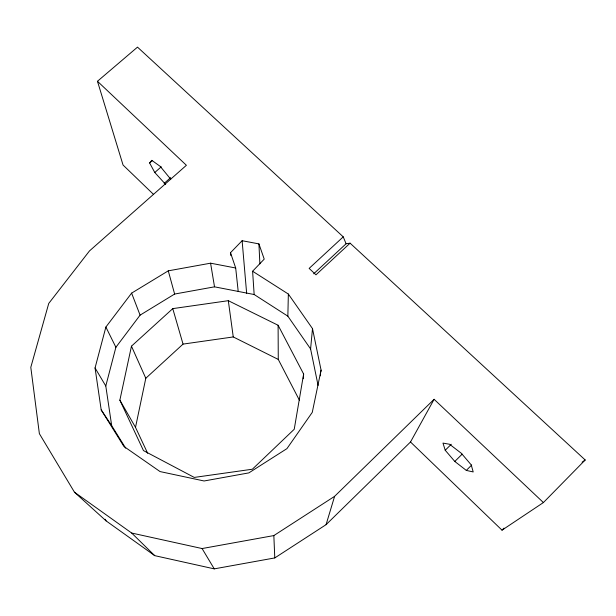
<?xml version="1.0" encoding="UTF-8"?>
<svg xmlns="http://www.w3.org/2000/svg" width="616" height="616" viewBox="0 0 616 616"><rect width="100%" height="100%" fill="white"/><g stroke="black" fill="none" stroke-linecap="round" stroke-linejoin="round"><path stroke-width="0.92" d="M318.079 385.423L310.595 348.949L287.857 316.177L288.35 294.048L252.599 271.24L264.218 259.128L258.92 243.89L242.119 240.717L230.507 252.714L230.838 255.555M303.264 378.701L303.634 374.043L278.101 325.256L228.313 300.685L172.765 308.624L131.462 346.169L119.866 400.146L143.466 450.589L194.263 477.423L252.352 469.223L294.232 429.26L303.634 374.043M310.595 348.949L312.497 328.621L288.35 294.048M320.312 375.837L320.566 373.935M320.82 372.025L321.075 370.124L312.497 328.621M321.075 370.124L312.266 412.366L286.94 448.633L248.849 472.888L204.096 480.981L160.06 471.579L123.901 446.431L101.193 409.894L95.049 367.945L105.883 327.05L131.616 293.124L168.276 270.84L210.58 263.186L235.689 267.999L238.207 291.422M147.663 453.284L135.512 427.365L145.799 378.27L183.044 344.105L233.256 336.944L278.27 359.428L299.53 400.446M125.664 448.148L111.689 425.664L105.79 385.993L115.893 347.278L140.086 315.146L174.628 294.048L214.522 286.833L254.154 294.517L287.857 316.177M346.092 243.759L343.235 236.852L137.499 47.132L97.467 81.273L186.394 165.288L89.474 250.935L48.741 303.434L30.8 367.329L39.37 433.664L74.482 492.223L106.091 520.874L154.724 555.647L214.252 568.868L274.782 557.927L326.072 524.663L334.596 496.342L434.103 399.299L543.404 502.556L585.2 459.983L350.088 243.174L346.092 243.759L313.69 273.804M326.072 524.663L410.502 441.995L434.103 399.299M165.689 184.469L154.785 172.503L149.611 162.971L151.775 160.329L160.214 166.382L170.74 179.202M410.502 441.995L502.009 530.168L504.019 528.12M466.304 470.408L473.196 471.948L471.24 464.903L461.361 453.314L449.572 444.252L442.973 443.097L445.222 450.25L454.8 461.453L466.304 470.408L471.702 465.026M454.8 461.453L462.185 454.131M445.222 450.25L451.289 444.259M350.088 243.174L315.977 274.828L309.147 268.399L343.235 236.852M164.179 183.368L170.624 177.67M154.785 172.503L161.253 166.813M149.611 162.971L152.468 160.468M582.082 462.216L585.2 459.983M502.009 530.168L543.404 502.556M74.482 492.223L131.678 533.04L202.087 548.548L273.843 535.573L334.596 496.342M153.484 194.363L123.054 165.042L97.467 81.273M131.678 533.04L154.724 555.647M101.193 409.894L111.689 425.664M105.097 519.226L106.091 520.874M202.087 548.548L214.252 568.868M95.049 367.945L105.79 385.993M119.866 400.146L135.512 427.365M105.883 327.05L115.893 347.278M131.462 346.169L145.799 378.27M131.616 293.124L140.086 315.146M230.507 252.714L235.689 267.999M172.765 308.624L183.044 344.105M168.276 270.84L174.628 294.048M210.58 263.186L214.522 286.833M228.313 300.685L233.256 336.944M242.119 240.717L246.654 293.378M252.599 271.24L254.154 294.517M258.92 243.89L259.883 263.879M273.843 535.573L274.782 557.927M278.101 325.256L278.27 359.428"/></g></svg>
